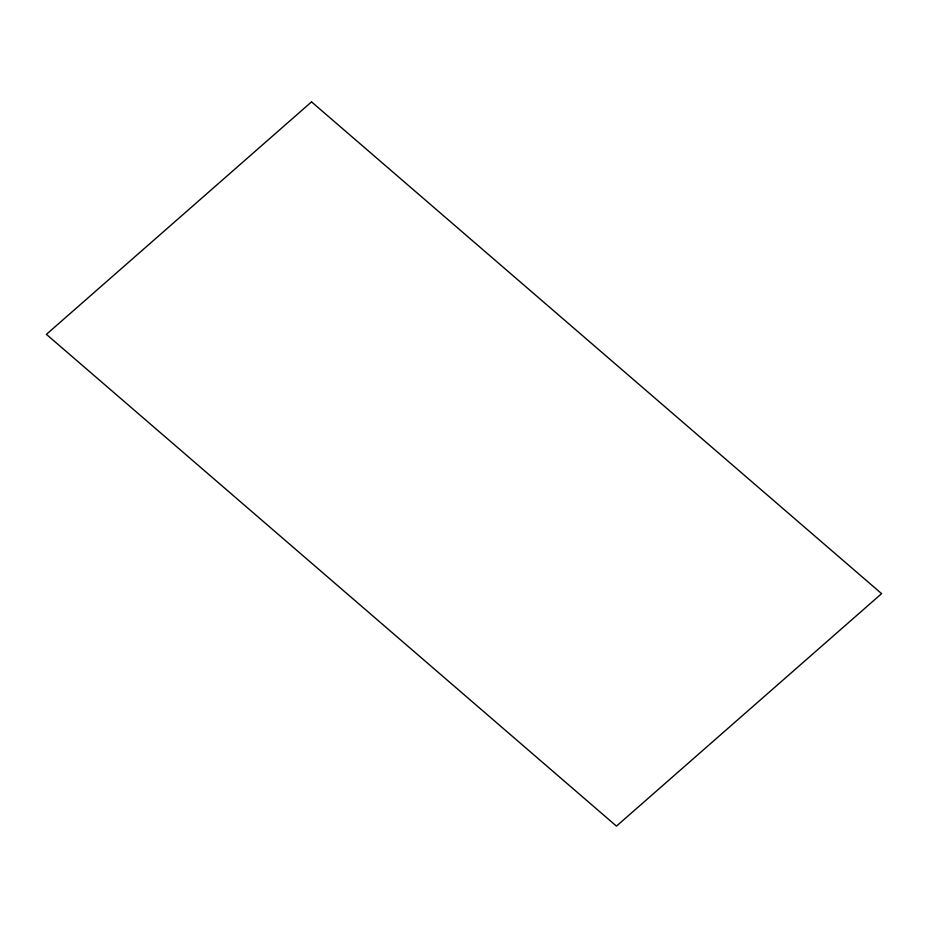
<?xml version="1.0" encoding="UTF-8"?>
<svg xmlns="http://www.w3.org/2000/svg" width="928" height="928" viewBox="0 0 928 928"><rect width="100%" height="100%" fill="white"/><g stroke="black" fill="none" stroke-linecap="round" stroke-linejoin="round"><path stroke-width="1.39" d="M311.541 101.883L46.4 334.358L616.459 826.117L881.6 593.642L311.541 101.883"/></g></svg>
